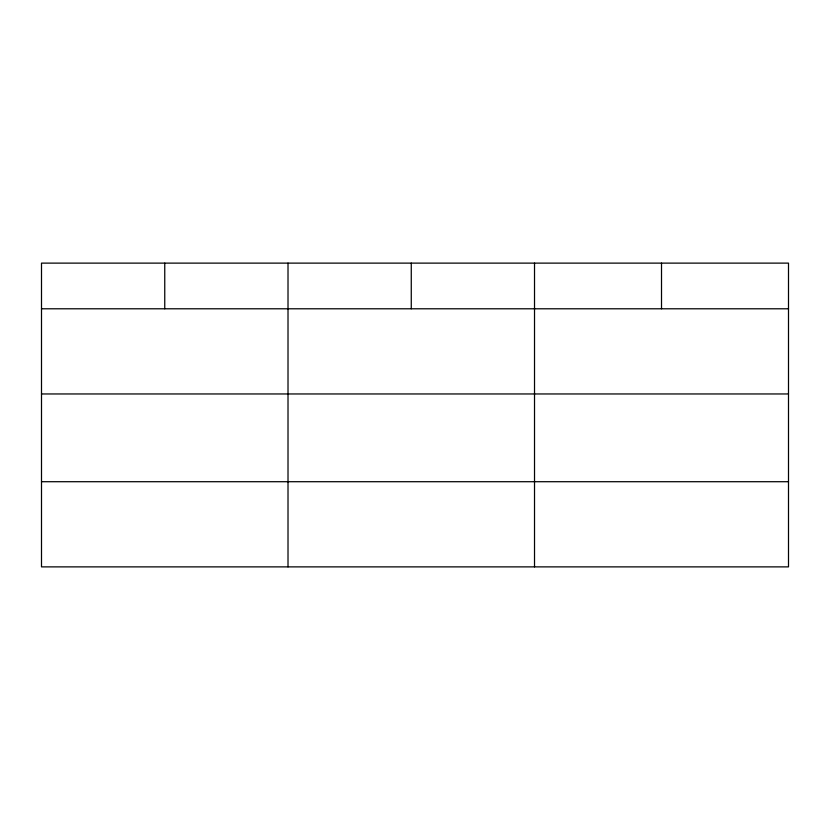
<?xml version="1.0" encoding="UTF-8"?>
<svg xmlns="http://www.w3.org/2000/svg" width="830" height="830" viewBox="0 0 830 830"><rect width="100%" height="100%" fill="white"/><g stroke="black" fill="none" stroke-linecap="round" stroke-linejoin="round"><path stroke-width="1.25" d="M788.5 393.96L788.5 263.12L41.5 263.12L41.5 566.88L788.5 566.88L788.5 393.96L41.5 393.96M41.5 308.791L788.5 308.791M41.5 481.711L788.5 481.711M661.51 263.12L661.51 308.791M534.52 263.12L534.52 566.88M411.265 263.12L411.265 308.791M288.01 263.12L288.01 566.88M164.755 263.12L164.755 308.791"/></g></svg>
